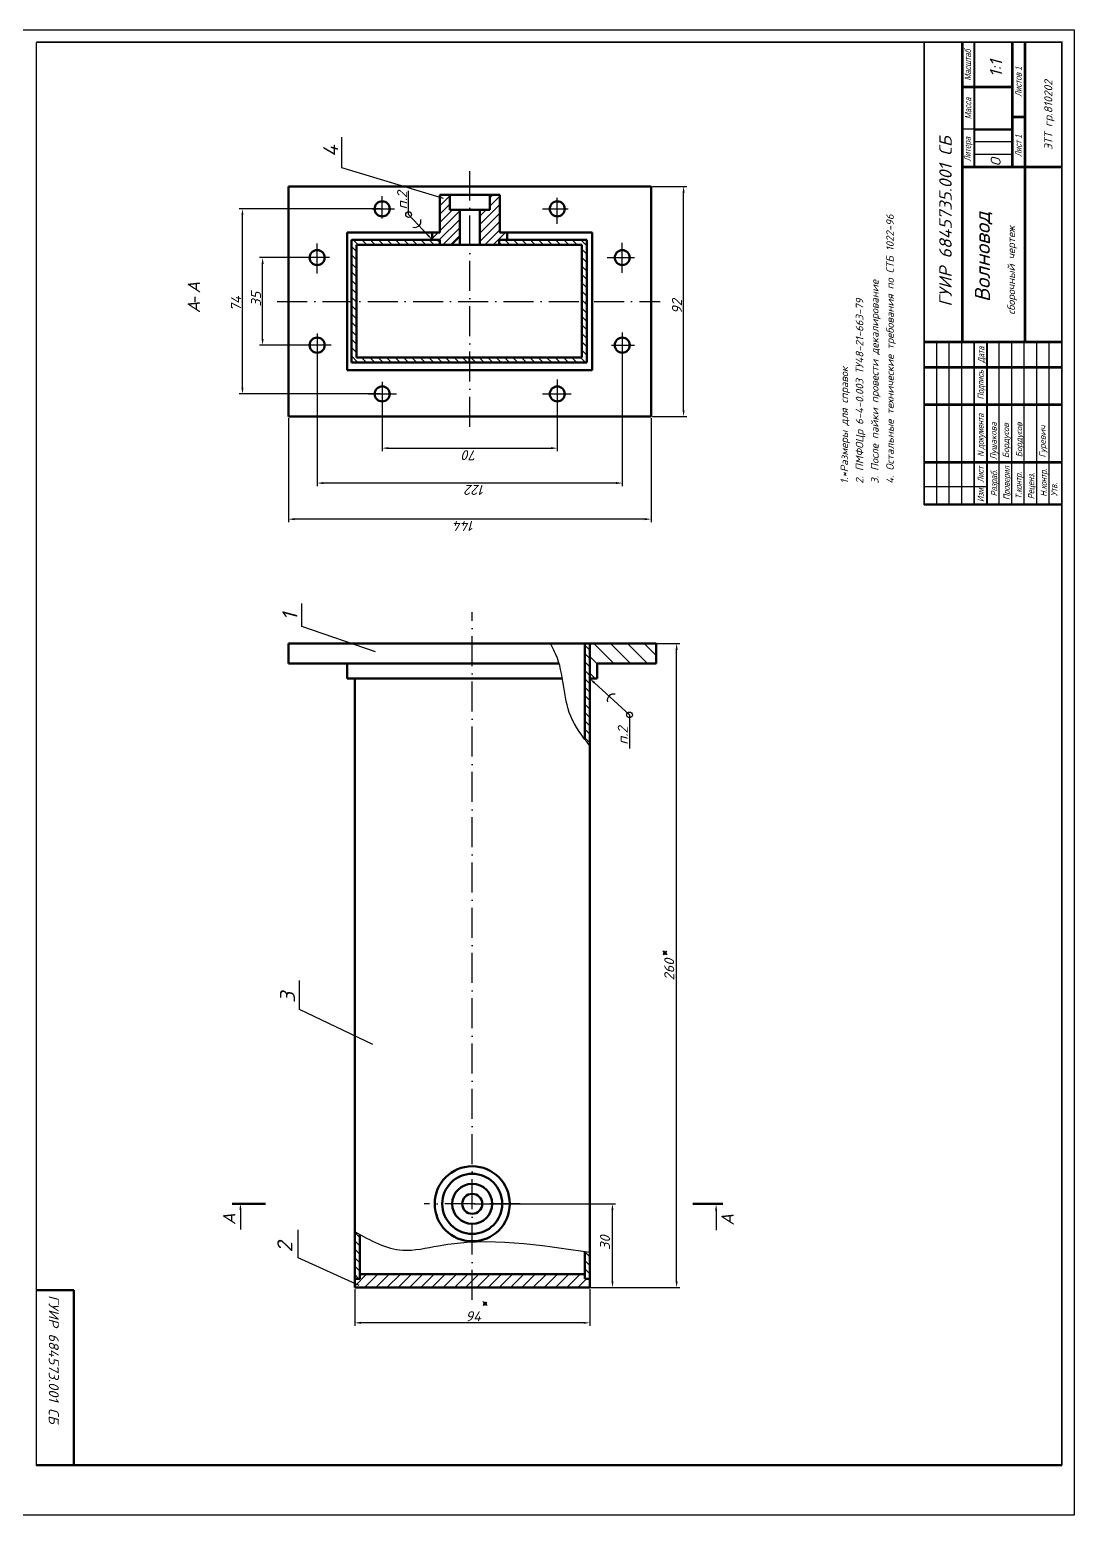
# Model space of a CAD drawing. Header units: millimetres. Extents: x 1362 to 2198, y -5 to 589.
# Drawn here: x 1781 to 2198, y -5 to 589 of the extents above; entities that cross this region are included whole.
import ezdxf

# ---------------------------------------------------------------- set-up
doc = ezdxf.new("R2010")
doc.units = ezdxf.units.MM
doc.linetypes.add('ACAD_ISO10W100', pattern=[18, 12, -3, 0, -3])
for name, color, linetype in [('TONK', 10, 'Continuous'), ('разм', 3, 'Continuous'), ('РАМКА', 7, 'Continuous'), ('Текст', 3, 'Continuous')]:
    doc.layers.add(name, color=color, linetype=linetype)
doc.styles.add('ADRF1', font='romans', dxfattribs={"oblique": 15})
doc.dimstyles.new('ISO-25', dxfattribs={"dimtxt": 2.5, "dimasz": 2.5, "dimexe": 1.25, "dimexo": 0.625, "dimtad": 1, "dimtxsty": 'Standard', "dimcen": 2.5, "dimadec": 0, "dimazin": 0, "dimtfac": 1, "dimtmove": 0, "dimatfit": 3, "dimfxl": 1, "dimarcsym": 0})
pattern_1 = [(135, (2087.85, -21.9048), (-1.683798, -1.683798), [])]

# ---------------------------------------------------------------- blocks, each defined once
blk = doc.blocks.new('*D6')
at = {"color": 0, "lineweight": -2, "transparency": 16777216}
for p, q in [((1910.71, 85.46), (1910.71, 70.7)), ((2004.71, 85.46), (2004.71, 70.7)), ((2002.21, 71.95), (1913.21, 71.95))]:
    blk.add_line(p, q, dxfattribs=at)
at = {"color": 0, "transparency": 16777216}
for points in [[(1913.21, 72.37), (1913.21, 71.54), (1910.71, 71.95)], [(2002.21, 72.37), (2002.21, 71.54), (2004.71, 71.95)]]:
    blk.add_solid(points, dxfattribs=at)
at = {"layer": 'Defpoints', "color": 0, "transparency": 16777216}
for p in [(1910.71, 86.08), (2004.71, 86.08), (1910.71, 71.95)]:
    blk.add_point(p, dxfattribs=at)
at = {"color": 0, "transparency": 16777216, "insert": (1958.12, 74.58), "char_height": 4, "attachment_point": 5, "style": 'ADRF1'}
blk.add_mtext('94', dxfattribs=at)

msp = doc.modelspace()

# ---------------------------------------------------------------- hatches: boundary and pattern name
h = msp.add_hatch()
h.set_pattern_fill('ANSI31', scale=0.75, angle=90, style=0)
h.set_pattern_definition([(135, (2280.5103, -726.2373), (-1.683798, -1.683798), [])])
edge = h.paths.add_edge_path()
edge.add_line((2002.71, 343.54), (2002.71, 305.262))
edge.add_spline(control_points=[(2002.71, 305.262), (2003.367, 304.386), (2004.038, 303.517), (2004.71, 302.647)], knot_values=[0, 0, 0, 0, 3.2319286, 3.2319286, 3.2319286, 3.2319286], degree=3, periodic=0)
edge.add_line((2004.71, 302.647), (2004.71, 343.54))
edge.add_line((2004.71, 343.54), (2002.71, 343.54))
h = msp.add_hatch()
h.set_pattern_fill('ANSI31', scale=0.75, angle=90, style=0)
h.set_pattern_definition(pattern_1)
edge = h.paths.add_edge_path()
edge.add_spline(control_points=[(1912.71, 107.321), (1912.043, 107.691), (1911.376, 108.064), (1910.71, 108.438)], knot_values=[0, 0, 0, 0, 2.1862636, 2.1862636, 2.1862636, 2.1862636], degree=3, periodic=0)
edge.add_line((1910.71, 108.438), (1910.71, 89.54))
edge.add_line((1910.71, 89.54), (1912.71, 89.54))
edge.add_line((1912.71, 89.54), (1912.71, 107.321))
h = msp.add_hatch()
h.set_pattern_fill('ANSI31', scale=0.75, angle=90, style=0)
h.set_pattern_definition(pattern_1)
edge = h.paths.add_edge_path()
edge.add_spline(control_points=[(2004.71, 100.148), (2004.043, 100.252), (2003.376, 100.355), (2002.71, 100.459)], knot_values=[93.5612801, 93.5612801, 93.5612801, 93.5612801, 95.5675682, 95.5675682, 95.5675682, 95.5675682], degree=3, periodic=0)
edge.add_line((2002.71, 100.459), (2002.71, 89.54))
edge.add_line((2002.71, 89.54), (2004.71, 89.54))
edge.add_line((2004.71, 89.54), (2004.71, 100.148))
h = msp.add_hatch()
h.set_pattern_fill('ANSI31', angle=180, style=0)
h.set_pattern_definition([(225, (1942.8912, -895.9515), (2.245064, -2.245064), [])])
h.paths.add_polyline_path([(1912.71, 91.426), (1912.71, 89.54), (1910.71, 89.54), (1910.71, 86.084), (1957.71, 86.084), (1957.71, 91.426)])
h.paths.add_polyline_path([(1957.71, 91.426), (1957.71, 86.084), (2004.71, 86.084), (2004.71, 89.54), (2002.71, 89.54), (2002.71, 91.426)])

# ---------------------------------------------------------------- linework, layer by layer
at = {"color": 7}
for p, q in [((1361.834, 589), (2198.43, 589)), ((2198.43, 589), (2198.43, -5)), ((2138.43, 584), (2193.43, 584)), ((2138.73, 584), (2193.73, 584)), ((2158.73, 534), (2158.73, 584)), ((2193.43, 584), (2193.43, 15)), ((2193.43, 399), (2193.43, 584)), ((2193.43, 584), (2193.43, 584)), ((2193.73, 584), (2193.73, 584)), ((2158.73, 549), (2173.73, 549)), ((1905.562, 533.78), (1905.562, 546.086)), ((2158.602, 544.283), (2173.602, 544.283)), ((2158.602, 539.283), (2173.602, 539.283)), ((1946.213, 521.541), (1905.562, 533.78)), ((1932.258, 515.063), (1932.258, 524.614)), ((1945.712, 522.999), (1944.711, 521.998)), ((1965.917, 522.999), (1964.711, 521.792)), ((2029.836, 526.368), (2043.468, 526.368)), ((2042.218, 436.868), (2042.218, 523.868)), ((1921.086, 517.368), (1864.582, 517.368)), ((1948.711, 522.63), (1944.711, 518.63)), ((1948.711, 519.263), (1944.711, 515.263)), ((1949.814, 516.999), (1944.711, 511.895)), ((1968.711, 519.057), (1960.711, 511.057)), ((1963.285, 516.999), (1960.711, 514.425)), ((1968.711, 522.425), (1964.711, 518.425)), ((1865.832, 445.868), (1865.832, 514.868)), ((1952.711, 513.16), (1944.55, 504.999)), ((1952.711, 516.528), (1944.711, 508.528)), ((1968.711, 515.69), (1960.711, 507.69)), ((1968.711, 512.322), (1960.711, 504.322)), ((1912.165, 502.999), (1910.165, 504.999)), ((1915.532, 502.999), (1913.532, 504.999)), ((1918.9, 502.999), (1916.9, 504.999)), ((1922.268, 502.999), (1920.268, 504.999)), ((1925.635, 502.999), (1923.635, 504.999)), ((1929.003, 502.999), (1927.003, 504.999)), ((1932.37, 502.999), (1930.37, 504.999)), ((1935.738, 502.999), (1933.738, 504.999)), ((1939.106, 502.999), (1937.106, 504.999)), ((1942.473, 502.999), (1940.473, 504.999)), ((1944.051, 507.868), (1941.711, 505.528)), ((1952.711, 509.792), (1945.917, 502.999)), ((1968.711, 508.954), (1962.755, 502.999)), ((1970.991, 507.867), (1966.123, 502.999)), ((1972.781, 502.999), (1970.781, 504.999)), ((1976.149, 502.999), (1974.149, 504.999)), ((1979.517, 502.999), (1977.517, 504.999)), ((1982.884, 502.999), (1980.884, 504.999)), ((1986.252, 502.999), (1984.252, 504.999)), ((1989.619, 502.999), (1987.619, 504.999)), ((1992.987, 502.999), (1990.987, 504.999)), ((1996.355, 502.999), (1994.355, 504.999)), ((1999.722, 502.999), (1997.722, 504.999)), ((2003.479, 502.61), (2001.09, 504.999)), ((1911.479, 500.317), (1909.479, 502.317)), ((1969.414, 502.999), (1968.479, 503.934)), ((2003.479, 499.242), (2001.479, 501.242)), ((1895.086, 497.868), (1872.648, 497.868)), ((1873.898, 465.368), (1873.898, 495.368)), ((1911.479, 496.95), (1909.479, 498.95)), ((1911.479, 493.582), (1909.479, 495.582)), ((2003.479, 495.875), (2001.479, 497.875)), ((2003.479, 492.507), (2001.479, 494.507)), ((1911.479, 490.215), (1909.479, 492.215)), ((1911.479, 486.847), (1909.479, 488.847)), ((2003.479, 489.14), (2001.479, 491.14)), ((2003.479, 485.772), (2001.479, 487.772)), ((1846.87, 480.227), (1846.87, 482.185)), ((1911.479, 483.479), (1909.479, 485.479)), ((1911.479, 480.112), (1909.479, 482.112)), ((2003.479, 482.404), (2001.479, 484.404)), ((1911.479, 476.744), (1909.479, 478.744)), ((1911.479, 473.377), (1909.479, 475.377)), ((2003.479, 479.037), (2001.479, 481.037)), ((2003.479, 475.669), (2001.479, 477.669)), ((1911.479, 470.009), (1909.479, 472.009)), ((2003.479, 472.302), (2001.479, 474.302)), ((2003.479, 468.934), (2001.479, 470.934)), ((1911.479, 466.641), (1909.479, 468.641)), ((1911.479, 463.274), (1909.479, 465.274)), ((2003.479, 465.566), (2001.479, 467.566)), ((2003.479, 462.199), (2001.479, 464.199)), ((2143.43, 399.3), (2143.43, 464.3)), ((2148.43, 399.3), (2148.43, 464.3)), ((2153.43, 399.3), (2153.43, 464.3)), ((2163.73, 399), (2163.73, 464)), ((2168.43, 399.3), (2168.43, 464.3)), ((2173.43, 399.3), (2173.43, 464.3)), ((2178.43, 399.3), (2178.43, 464.3)), ((2183.43, 399.3), (2183.43, 464.3)), ((2188.43, 399.3), (2188.43, 464.3)), ((1895.086, 462.868), (1872.648, 462.868)), ((1895.711, 462.243), (1895.711, 406.476)), ((1911.479, 459.906), (1909.479, 461.906)), ((1912.018, 455.999), (1909.479, 458.539)), ((1915.386, 455.999), (1913.386, 457.999)), ((1918.754, 455.999), (1916.754, 457.999)), ((1922.121, 455.999), (1920.121, 457.999)), ((1925.489, 455.999), (1923.489, 457.999)), ((1928.856, 455.999), (1926.856, 457.999)), ((1932.224, 455.999), (1930.224, 457.999)), ((1935.592, 455.999), (1933.592, 457.999)), ((1938.959, 455.999), (1936.959, 457.999)), ((1942.327, 455.999), (1940.327, 457.999)), ((1945.694, 455.999), (1943.694, 457.999)), ((1949.062, 455.999), (1947.062, 457.999)), ((1952.43, 455.999), (1950.43, 457.999)), ((1955.797, 455.999), (1953.797, 457.999)), ((1956.479, 455.999), (1956.479, 457.999)), ((1959.165, 455.999), (1957.165, 457.999)), ((1962.532, 455.999), (1960.532, 457.999)), ((1965.9, 455.999), (1963.9, 457.999)), ((1969.268, 455.999), (1967.268, 457.999)), ((1972.635, 455.999), (1970.635, 457.999)), ((1976.003, 455.999), (1974.003, 457.999)), ((1979.37, 455.999), (1977.37, 457.999)), ((1982.738, 455.999), (1980.738, 457.999)), ((1986.106, 455.999), (1984.106, 457.999)), ((1989.473, 455.999), (1987.473, 457.999)), ((1992.841, 455.999), (1990.841, 457.999)), ((1996.208, 455.999), (1994.208, 457.999)), ((1999.576, 455.999), (1997.576, 457.999)), ((2002.944, 455.999), (2000.944, 457.999)), ((2003.479, 458.831), (2001.479, 460.831)), ((2017.711, 462.243), (2017.711, 406.476)), ((1921.086, 443.368), (1864.582, 443.368)), ((1921.711, 442.743), (1921.711, 420.436)), ((1991.711, 442.743), (1991.711, 420.436)), ((1884.211, 433.743), (1884.211, 392.05)), ((2029.211, 433.743), (2029.211, 392.05)), ((2029.836, 434.368), (2043.468, 434.368)), ((1924.211, 421.686), (1989.211, 421.686)), ((2015.211, 407.726), (1898.211, 407.726)), ((2138.43, 399), (2193.43, 399)), ((2138.73, 399), (2193.73, 399)), ((2026.711, 393.3), (1886.711, 393.3)), ((1889.615, 350.371), (1889.615, 359.522)), ((1918.973, 340.257), (1889.615, 350.371)), ((2005.335, 343.54), (2040.686, 343.54)), ((2014.304, 335.54), (2006.304, 343.54)), ((2021.039, 335.54), (2013.039, 343.54)), ((2027.775, 335.54), (2019.775, 343.54)), ((2031.21, 338.84), (2026.51, 343.54)), ((2031.21, 343.54), (2031.21, 335.54)), ((2039.436, 88.584), (2039.436, 341.04)), ((2007.569, 335.54), (2004.71, 338.399)), ((2006.834, 329.54), (2004.71, 331.664)), ((2033.958, 220.731), (2035.645, 219.19)), ((2034.07, 219.129), (2035.571, 220.51)), ((2034.838, 219.116), (2034.838, 220.657)), ((2034.105, 219.777), (2035.498, 219.777)), ((1888.652, 197.216), (1888.652, 208.775)), ((1918.011, 183.249), (1888.652, 197.216)), ((1958.335, 119.54), (2015.024, 119.54)), ((2013.774, 88.584), (2013.774, 117.04)), ((1888.171, 98.002), (1888.171, 109.079)), ((1912.466, 86.902), (1888.171, 98.002)), ((1958.335, 86.084), (2015.024, 86.084)), ((2005.075, 86.084), (2040.686, 86.084)), ((1961.989, 80.484), (1963.675, 78.944)), ((1962.101, 78.883), (1963.602, 80.264)), ((1962.136, 79.531), (1963.529, 79.531)), ((1962.869, 78.87), (1962.869, 80.411)), ((2198.43, -5), (1778.13, -5))]:
    msp.add_line(p, q, dxfattribs=at)
at = {"color": 7, "lineweight": 60}
for p, q in [((2178.73, 464), (2178.73, 584)), ((1884.211, 526.368), (1956.711, 526.368)), ((1884.211, 434.368), (1884.211, 526.368)), ((1944.711, 522.999), (1944.711, 507.868)), ((1948.711, 522.999), (1944.711, 522.999)), ((1956.711, 522.999), (1948.711, 522.999)), ((1948.711, 522.999), (1948.711, 516.999)), ((1956.711, 526.368), (2005.711, 526.368)), ((1956.711, 526.368), (2002.711, 526.368)), ((1956.711, 522.999), (1964.711, 522.999)), ((1964.711, 522.999), (1964.711, 516.999)), ((1964.711, 522.999), (1968.711, 522.999)), ((1968.711, 522.999), (1968.711, 507.866)), ((2002.75, 526.368), (2029.211, 526.368)), ((2005.83, 526.368), (2029.211, 526.368)), ((2029.211, 526.368), (2029.211, 434.368)), ((1948.711, 516.999), (1956.711, 516.999)), ((1952.711, 502.999), (1952.711, 516.999)), ((1964.711, 516.999), (1956.711, 516.999)), ((1960.711, 502.999), (1960.711, 516.999)), ((1907.711, 507.868), (1907.711, 452.868)), ((1944.711, 507.868), (1907.711, 507.868)), ((1909.479, 504.999), (1909.479, 455.999)), ((1944.711, 504.999), (1909.479, 504.999)), ((1941.711, 507.868), (1941.711, 504.999)), ((1941.711, 504.999), (1944.711, 504.999)), ((1944.711, 504.129), (1943.841, 504.999)), ((1944.711, 504.999), (1944.711, 502.999)), ((1952.711, 506.425), (1949.285, 502.999)), ((1968.479, 504.999), (1968.479, 502.999)), ((1971.711, 504.999), (1968.479, 504.999)), ((1968.711, 507.866), (1971.711, 507.868)), ((1971.711, 505.219), (1971.49, 504.999)), ((2005.711, 507.868), (1971.711, 507.868)), ((1971.711, 507.868), (1971.711, 504.999)), ((2003.479, 504.999), (1971.711, 504.999)), ((2003.479, 455.999), (2003.479, 504.999)), ((2005.711, 452.868), (2005.711, 507.868)), ((2001.479, 502.999), (1911.479, 502.999)), ((1911.479, 502.999), (1911.479, 457.999)), ((1944.711, 502.999), (1956.711, 502.999)), ((1952.711, 503.057), (1952.652, 502.999)), ((1968.711, 502.999), (1956.711, 502.999)), ((2001.479, 457.999), (2001.479, 502.999)), ((1911.479, 457.999), (1956.479, 457.999)), ((1956.479, 457.999), (2001.479, 457.999)), ((1907.711, 452.868), (2005.711, 452.868)), ((1909.479, 455.999), (2003.479, 455.999)), ((2029.211, 434.368), (1884.211, 434.368)), ((1884.21, 343.54), (2031.21, 343.54)), ((1884.21, 335.54), (1884.21, 343.54)), ((2004.71, 343.54), (1910.71, 343.54)), ((2002.71, 305.262), (2002.71, 343.54)), ((2004.71, 89.54), (2004.71, 343.54)), ((2004.71, 329.54), (2004.71, 343.54)), ((2031.21, 343.54), (2031.21, 335.54)), ((1907.71, 335.54), (1884.21, 335.54)), ((1907.71, 335.54), (1992.463, 335.54)), ((1907.71, 335.54), (1907.71, 329.54)), ((2031.21, 335.54), (2007.71, 335.54)), ((2007.71, 329.54), (2007.71, 335.54)), ((1907.71, 329.54), (1993.758, 329.54)), ((1910.71, 329.54), (1910.71, 89.54)), ((2004.71, 329.54), (2007.71, 329.54)), ((1861.684, 119.471), (1875.094, 119.471)), ((2045.849, 119.471), (2057.861, 119.471)), ((1912.71, 89.54), (1912.71, 107.321)), ((2002.71, 89.54), (2002.71, 100.459)), ((1910.71, 87.54), (1910.71, 89.54)), ((1910.71, 86.084), (1910.71, 89.54)), ((1910.71, 89.54), (1912.71, 89.54)), ((1910.71, 89.54), (1912.71, 89.54)), ((1912.71, 91.426), (2002.71, 91.426)), ((2004.71, 89.54), (2002.71, 89.54)), ((2004.71, 89.54), (2004.71, 87.54)), ((2004.71, 89.54), (2004.71, 86.084)), ((1783.43, 85), (1798.43, 85)), ((1798.43, 85), (1798.43, 15)), ((2004.71, 86.084), (1910.71, 86.084)), ((1783.43, 15), (2193.43, 15))]:
    msp.add_line(p, q, dxfattribs=at)
at = {"color": 7, "linetype": 'ACAD_ISO10W100'}
for p, q in [((1956.711, 430.273), (1956.711, 532.471)), ((1917.693, 517.368), (1926.633, 517.368)), ((1921.711, 513.467), (1921.711, 522.413)), ((1985.753, 517.368), (1996.135, 517.368)), ((1991.711, 511.447), (1991.711, 521.836)), ((1895.711, 491.534), (1895.711, 503.655)), ((2017.711, 491.823), (2017.711, 504.809)), ((1900.678, 497.868), (1890.872, 497.868)), ((2011.708, 497.868), (2022.549, 497.868)), ((1879.731, 480.368), (2032.907, 480.368)), ((1895.711, 467.581), (1895.711, 458.231)), ((2017.711, 467.87), (2017.711, 456.903)), ((1901.255, 462.868), (1890.872, 462.868)), ((2013.439, 462.868), (2022.549, 462.868)), ((1921.711, 448.246), (1921.711, 439.011)), ((1991.711, 449.111), (1991.711, 439.299)), ((1916.251, 443.368), (1927.498, 443.368)), ((1985.753, 443.368), (1997.289, 443.368)), ((1957.71, 81.136), (1957.71, 356.149)), ((1976.812, 119.54), (1938.503, 119.54))]:
    msp.add_line(p, q, dxfattribs=at)
at = {"color": 7, "const_width": 0.6}
for points in [[(2153.43, 584.3), (2153.43, 464.3)], [(2173.43, 534.3), (2173.43, 584.3)], [(2153.43, 566.3), (2173.43, 566.3)], [(2173.43, 554.3), (2178.43, 554.3)], [(2153.43, 534.3), (2193.43, 534.3)], [(2138.43, 464.3), (2193.43, 464.3)], [(2138.43, 454.3), (2193.43, 454.3)], [(2138.43, 439.3), (2193.43, 439.3)], [(2138.43, 416.3), (2193.43, 416.3)], [(2138.43, 406.3), (2163.43, 406.3)]]:
    msp.add_lwpolyline(points, dxfattribs=at)
at = {"color": 7}
for points in [[(1939.999, 506.821), (1932.258, 515.063)], [(2006.555, 327.853), (2020.601, 315.02), (2020.641, 301.591), (2020.641, 301.591)], [(1865.03, 117.14), (1865.03, 109.274)], [(2055.229, 116.814), (2055.229, 108.948)]]:
    msp.add_lwpolyline(points, dxfattribs=at)
at = {"color": 7, "lineweight": 60}
for centre, radius in [((1921.711, 517.368), 3), ((1991.711, 517.368), 3), ((1895.711, 497.868), 3), ((2017.711, 497.868), 3), ((1895.711, 462.868), 3), ((2017.711, 462.868), 3), ((1921.711, 443.368), 3), ((1991.711, 443.368), 3), ((1957.71, 119.54), 15), ((1957.71, 119.54), 12), ((1957.71, 119.54), 8), ((1957.71, 119.54), 4)]:
    msp.add_circle(centre, radius, dxfattribs=at)
at = {"color": 7}
for centre in [(1932.258, 515.063), (2020.601, 315.02)]:
    msp.add_circle(centre, 1.14, dxfattribs=at)
for centre, radius, start, end in [((1934.774, 512.384), 2.423, 251.701408, 16.287279), ((2014.138, 320.903), 2.457, 73.152525, 194.836162)]:
    msp.add_arc(centre, radius, start, end, dxfattribs=at)
for points in [[(2004.71, 302.647), (1997.071, 314.547), (1991.172, 339.199), (1988.952, 343.54)], [(1910.71, 108.438), (1929.927, 100.985), (1944.221, 102.799), (2004.71, 100.148)]]:
    msp.add_spline(points, degree=3, dxfattribs=at)
for points in [[(2041.801, 523.868), (2042.635, 523.868), (2042.218, 526.368)], [(1865.415, 514.868), (1866.248, 514.868), (1865.832, 517.368)], [(1940.303, 507.106), (1941.711, 504.999), (1939.696, 506.536)], [(1873.482, 495.368), (1874.315, 495.368), (1873.898, 497.868)], [(1873.482, 465.368), (1874.315, 465.368), (1873.898, 462.868)], [(1865.415, 445.868), (1866.248, 445.868), (1865.832, 443.368)], [(2041.801, 436.868), (2042.635, 436.868), (2042.218, 434.368)], [(1924.211, 421.27), (1924.211, 422.103), (1921.711, 421.686)], [(1989.211, 421.27), (1989.211, 422.103), (1991.711, 421.686)], [(1898.211, 407.309), (1898.211, 408.143), (1895.711, 407.726)], [(2015.211, 407.309), (2015.211, 408.143), (2017.711, 407.726)], [(1886.711, 392.883), (1886.711, 393.717), (1884.211, 393.3)], [(2026.711, 392.883), (2026.711, 393.717), (2029.211, 393.3)], [(2039.019, 341.04), (2039.853, 341.04), (2039.436, 343.54)], [(2006.274, 327.546), (2004.71, 329.54), (2006.837, 328.161)], [(1864.614, 117.14), (1865.03, 119.64), (1865.447, 117.14)], [(2013.357, 117.04), (2014.19, 117.04), (2013.774, 119.54)], [(2054.813, 116.814), (2055.229, 119.314), (2055.646, 116.814)], [(2013.357, 88.584), (2014.19, 88.584), (2013.774, 86.084)], [(2039.019, 88.584), (2039.853, 88.584), (2039.436, 86.084)]]:
    msp.add_solid(points, dxfattribs=at)
at = {"layer": 'РАМКА', "color": 7, "lineweight": 60}
for p, q in [((2153.73, 464), (2153.73, 584)), ((2173.73, 534), (2173.73, 584)), ((2153.73, 566), (2173.73, 566)), ((2173.73, 554), (2178.73, 554)), ((2153.73, 534), (2193.73, 534)), ((2193.73, 464), (2138.73, 464)), ((2193.73, 454), (2138.73, 454)), ((2193.73, 439), (2138.73, 439)), ((2138.73, 416), (2193.73, 416))]:
    msp.add_line(p, q, dxfattribs=at)
at = {"layer": 'РАМКА', "color": 7, "lineweight": 60, "const_width": 0.6}
for points in [[(1783.43, 584), (2193.43, 584), (2193.43, 15)], [(1783.43, 584), (1783.43, 15), (2193.43, 15)], [(2138.43, 584.3), (2138.43, 399.3), (2193.43, 399.3)], [(2158.43, 534.3), (2158.43, 584.3)], [(2178.43, 464.3), (2178.43, 584.3)], [(2153.43, 549.3), (2173.43, 549.3)], [(2158.43, 399.3), (2158.43, 464.3)], [(2163.43, 399.3), (2163.43, 464.3)]]:
    msp.add_lwpolyline(points, dxfattribs=at)

# ---------------------------------------------------------------- texts
at = {"color": 7, "oblique": 15, "width": 0.7}
for s, p in [('Масштаб', (2157.116, 568.651)), ('Листов 1', (2177.352, 562.227)), ('Масса', (2157.215, 553.233)), ('Литера', (2157.017, 536.334)), ('Лист 1', (2177.352, 538.211)), ('Дата', (2162.447, 455.711)), ('Подпись', (2162.249, 441.183)), ('N документа', (2162.249, 418.255)), ('Лист', (2162.249, 407.977)), ('Разраб.', (2167.58, 402.442)), ('Проверил', (2172.614, 400.96)), ('Изм.', (2162.249, 400.169))]:
    msp.add_text(s, height=2.5, rotation=90, dxfattribs=at).set_placement(p)
at = {"color": 7, "style": 'ADRF1', "oblique": 15}
for s, height, p in [('O', 4, (2168.996, 534.268)), ('А', 5, (1848.926, 483.53)), ('А', 5, (1848.9, 475.639)), ('А', 5, (1863.022, 111.054)), ('А', 5, (2062.279, 110.814))]:
    msp.add_text(s, height=height, rotation=90, dxfattribs=at).set_placement(p)
at = {"color": 7, "linetype": 'Continuous', "oblique": 15, "width": 0.7}
for s, p in [('Т.контр.', (2177.43, 401.3)), ('Н.контр.', (2187.43, 402.3)), ('Реценз.', (2182.43, 401.3)), ('Утв.', (2191.597, 402.3))]:
    msp.add_text(s, height=2.5, rotation=90, dxfattribs=at).set_placement(p)
at = {"color": 7, "char_height": 4, "attachment_point": 5, "style": 'ADRF1'}
for s, insert, rotation in [('п.2', (1929.671, 520.818), 90), ('74', (1863.292, 479.428), 90), ('35', (1871.274, 481.249), 90), ('92', (2039.548, 478.284), 90), ('70', (1956.849, 418.876), 180), ('122', (1958.993, 404.987), 180), ('144', (1954.574, 390.604), 180), ('п.2', (2017.903, 306.75), 90), ('260', (2036.472, 213.205), 90), ('30', (2010.803, 104), 90)]:
    msp.add_mtext(s, dxfattribs=dict(at, insert=insert, rotation=rotation))
at = {"layer": 'TONK', "color": 7, "style": 'ADRF1', "oblique": 15}
for s, p in [('4', (1904.121, 538.107)), ('1', (1887.794, 352.67)), ('3', (1886.86, 199.861)), ('2', (1885.77, 100.081))]:
    msp.add_text(s, height=6, rotation=90, dxfattribs=at).set_placement(p)
at = {"layer": 'разм', "color": 7, "style": 'ADRF1', "oblique": 15}
for s, height, p in [('ЭТТ гр.810202', 3.2, (2189.647, 540.829)), ('4. Остальные технические требования по СТБ 1022-96', 3, (2126.27, 407.46)), ('3. После пайки провести декалирование', 3, (2120.17, 407.46)), ('2. ПМФОЦр 6-4-0.003 ТУ48-21-663-79', 3, (2114.07, 407.46)), ('1.*Размеры для справок', 3, (2107.97, 407.46)), ('Лушакова', 2.5, (2167.347, 417)), ('Бордусов', 2.5, (2172.347, 417.698)), ('Бордусов', 2.5, (2177.597, 418.04)), ('Гуревич', 2.5, (2186.994, 417.916))]:
    msp.add_text(s, height=height, rotation=90, dxfattribs=at).set_placement(p)
at = {"layer": 'Текст', "color": 7, "style": 'ADRF1', "oblique": 15}
for s, height, rotation, p in [('1:1', 5, 90, (2169.647, 570)), ('ГУИР 6845735.001 СБ', 5, 90, (2149.43, 478.275)), ('Волновод', 6, 90, (2164.704, 480.086)), ('сборочный чертеж', 3, 90, (2174.727, 475.06)), ('ГУИР 684573.001 СБ', 4, 270, (1788.412, 83.042))]:
    msp.add_text(s, height=height, rotation=rotation, dxfattribs=at).set_placement(p)

# ---------------------------------------------------------------- dimensions: what is measured, and where the dimension line sits
at = {"color": 7}
dim = msp.add_linear_dim(base=(1910.71, 71.954), p1=(2004.71, 86.084), p2=(1910.71, 86.084), angle=180, dimstyle='ISO-25', override={"dimtxt": 4, "dimtxsty": 'ADRF1'}, dxfattribs=at)
dim.commit()
dim.dimension.update_dxf_attribs({"geometry": '*D6', "text_midpoint": (1958.124, 71.954), "dimtype": 160})

doc.saveas('drawing.dxf')
